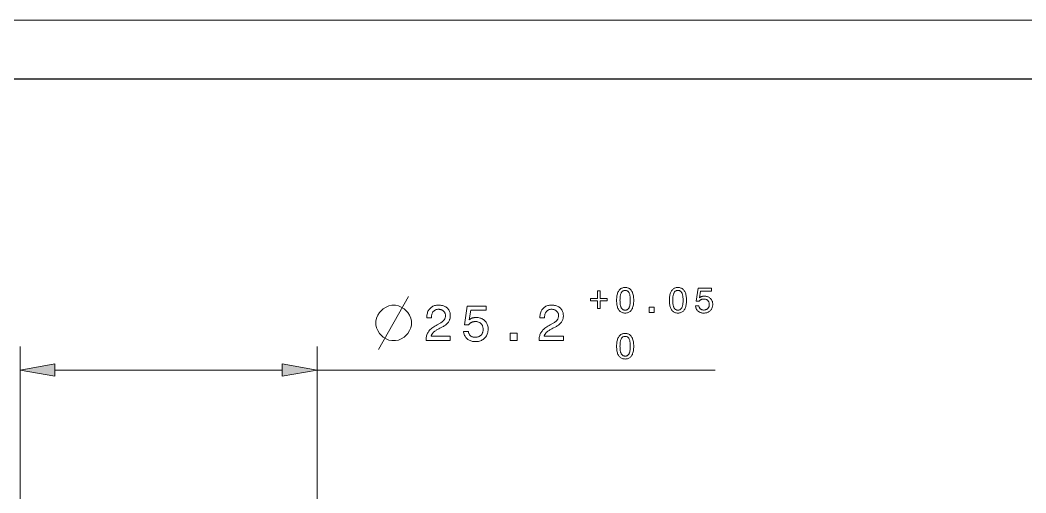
# Model space of a CAD drawing. Extents: x 0 to 297, y 0 to 420.
# Drawn here: x 96.1 to 181.4, y 379.9 to 420 of the extents above; entities that cross this region are included whole.
import ezdxf

# ---------------------------------------------------------------- set-up
doc = ezdxf.new("R2010")
doc.units = 0

msp = doc.modelspace()

# ---------------------------------------------------------------- linework, layer by layer
at = {"color": 7, "lineweight": 13}
for p, q in [((0, 420), (297, 420)), ((121.257, 390.284), (155.033, 390.284))]:
    msp.add_line(p, q, dxfattribs=at)
at = {"color": 7, "lineweight": 30}
msp.add_line((20, 415), (292, 415), dxfattribs=at)
at = {"color": 7, "lineweight": 13, "ltscale": 0.454398}
for p, q in [((96.057, 374.108), (96.057, 392.284)), ((121.257, 374.108), (121.257, 392.284))]:
    msp.add_line(p, q, dxfattribs=at)
at = {"color": 7, "lineweight": 13, "ltscale": 0.482279}
msp.add_line((99.011, 390.284), (118.302, 390.284), dxfattribs=at)
at = {"color": 7, "lineweight": 13}
for points in [[(145.059, 397.021), (145.27, 397.021), (145.27, 396.366), (145.866, 396.366), (145.866, 396.157), (145.27, 396.157), (145.27, 395.501), (145.059, 395.501), (145.059, 396.157), (144.46, 396.157), (144.46, 396.366), (145.059, 396.366)], [(146.675, 396.208), (146.677, 396.312), (146.682, 396.411), (146.692, 396.505), (146.705, 396.594), (146.721, 396.677), (146.742, 396.756), (146.766, 396.829), (146.794, 396.898), (146.826, 396.961), (146.861, 397.019), (146.9, 397.072), (146.942, 397.119), (146.988, 397.161), (147.037, 397.197), (147.089, 397.228), (147.145, 397.253), (147.204, 397.272), (147.267, 397.286), (147.333, 397.295), (147.402, 397.297), (147.472, 397.295), (147.539, 397.286), (147.602, 397.273), (147.661, 397.253), (147.717, 397.228), (147.77, 397.198), (147.819, 397.162), (147.864, 397.121), (147.906, 397.074), (147.945, 397.021), (147.98, 396.964), (148.011, 396.901), (148.038, 396.832), (148.062, 396.759), (148.083, 396.68), (148.099, 396.596), (148.112, 396.507), (148.121, 396.413), (148.127, 396.313), (148.129, 396.208), (148.127, 396.104), (148.121, 396.004), (148.112, 395.91), (148.099, 395.822), (148.083, 395.738), (148.062, 395.659), (148.038, 395.586), (148.011, 395.518), (147.98, 395.456), (147.945, 395.398), (147.906, 395.346), (147.864, 395.299), (147.819, 395.258), (147.77, 395.222), (147.717, 395.192), (147.661, 395.168), (147.602, 395.148), (147.539, 395.135), (147.472, 395.126), (147.402, 395.124), (147.333, 395.126), (147.267, 395.135), (147.204, 395.148), (147.145, 395.168), (147.089, 395.193), (147.037, 395.223), (146.988, 395.259), (146.942, 395.3), (146.9, 395.347), (146.861, 395.4), (146.826, 395.457), (146.794, 395.52), (146.766, 395.588), (146.742, 395.661), (146.721, 395.74), (146.705, 395.823), (146.692, 395.912), (146.682, 396.005), (146.677, 396.104)], [(146.964, 396.208), (146.965, 396.124), (146.968, 396.044), (146.974, 395.969), (146.981, 395.898), (146.991, 395.832), (147.002, 395.771), (147.016, 395.715), (147.032, 395.663), (147.05, 395.616), (147.07, 395.573), (147.093, 395.535), (147.118, 395.5), (147.145, 395.47), (147.175, 395.444), (147.207, 395.422), (147.241, 395.404), (147.278, 395.39), (147.317, 395.38), (147.358, 395.374), (147.402, 395.372), (147.447, 395.374), (147.488, 395.379), (147.528, 395.389), (147.565, 395.403), (147.599, 395.421), (147.631, 395.443), (147.66, 395.469), (147.687, 395.499), (147.712, 395.533), (147.734, 395.571), (147.754, 395.613), (147.771, 395.66), (147.787, 395.712), (147.8, 395.768), (147.812, 395.83), (147.821, 395.896), (147.828, 395.967), (147.834, 396.043), (147.837, 396.123), (147.838, 396.208), (147.837, 396.294), (147.834, 396.375), (147.828, 396.45), (147.821, 396.522), (147.812, 396.588), (147.8, 396.649), (147.787, 396.706), (147.771, 396.758), (147.754, 396.805), (147.734, 396.847), (147.712, 396.885), (147.687, 396.919), (147.66, 396.949), (147.631, 396.975), (147.599, 396.997), (147.565, 397.015), (147.528, 397.029), (147.488, 397.039), (147.447, 397.044), (147.402, 397.047), (147.358, 397.044), (147.317, 397.038), (147.278, 397.028), (147.241, 397.014), (147.207, 396.996), (147.175, 396.974), (147.145, 396.948), (147.118, 396.918), (147.093, 396.883), (147.07, 396.845), (147.05, 396.802), (147.032, 396.755), (147.016, 396.703), (147.002, 396.646), (146.991, 396.585), (146.981, 396.519), (146.974, 396.448), (146.968, 396.373), (146.965, 396.293)], [(151.152, 396.208), (151.154, 396.312), (151.16, 396.411), (151.169, 396.505), (151.182, 396.594), (151.199, 396.677), (151.219, 396.756), (151.243, 396.829), (151.271, 396.898), (151.303, 396.961), (151.338, 397.019), (151.377, 397.072), (151.419, 397.119), (151.465, 397.161), (151.514, 397.197), (151.567, 397.228), (151.623, 397.253), (151.682, 397.272), (151.744, 397.286), (151.81, 397.295), (151.88, 397.297), (151.95, 397.295), (152.016, 397.286), (152.079, 397.273), (152.139, 397.253), (152.195, 397.228), (152.247, 397.198), (152.296, 397.162), (152.342, 397.121), (152.384, 397.074), (152.422, 397.021), (152.457, 396.964), (152.488, 396.901), (152.516, 396.832), (152.54, 396.759), (152.56, 396.68), (152.577, 396.596), (152.589, 396.507), (152.599, 396.413), (152.604, 396.313), (152.606, 396.208), (152.604, 396.104), (152.599, 396.004), (152.589, 395.91), (152.577, 395.822), (152.56, 395.738), (152.54, 395.659), (152.516, 395.586), (152.488, 395.518), (152.457, 395.456), (152.422, 395.398), (152.384, 395.346), (152.342, 395.299), (152.296, 395.258), (152.247, 395.222), (152.195, 395.192), (152.139, 395.168), (152.079, 395.148), (152.016, 395.135), (151.95, 395.126), (151.88, 395.124), (151.81, 395.126), (151.744, 395.135), (151.682, 395.148), (151.623, 395.168), (151.567, 395.193), (151.514, 395.223), (151.465, 395.259), (151.419, 395.3), (151.377, 395.347), (151.338, 395.4), (151.303, 395.457), (151.271, 395.52), (151.243, 395.588), (151.219, 395.661), (151.199, 395.74), (151.182, 395.823), (151.169, 395.912), (151.16, 396.005), (151.154, 396.104)], [(151.442, 396.208), (151.443, 396.124), (151.446, 396.044), (151.451, 395.969), (151.459, 395.898), (151.468, 395.832), (151.48, 395.771), (151.494, 395.715), (151.51, 395.663), (151.528, 395.616), (151.548, 395.573), (151.57, 395.535), (151.595, 395.5), (151.622, 395.47), (151.652, 395.444), (151.684, 395.422), (151.718, 395.404), (151.755, 395.39), (151.794, 395.38), (151.836, 395.374), (151.88, 395.372), (151.924, 395.374), (151.966, 395.379), (152.005, 395.389), (152.042, 395.403), (152.076, 395.421), (152.108, 395.443), (152.138, 395.469), (152.165, 395.499), (152.189, 395.533), (152.211, 395.571), (152.231, 395.613), (152.249, 395.66), (152.264, 395.712), (152.278, 395.768), (152.289, 395.83), (152.299, 395.896), (152.306, 395.967), (152.311, 396.043), (152.314, 396.123), (152.315, 396.208), (152.314, 396.294), (152.311, 396.375), (152.306, 396.45), (152.299, 396.522), (152.289, 396.588), (152.278, 396.649), (152.264, 396.706), (152.249, 396.758), (152.231, 396.805), (152.211, 396.847), (152.189, 396.885), (152.165, 396.919), (152.138, 396.949), (152.108, 396.975), (152.076, 396.997), (152.042, 397.015), (152.005, 397.029), (151.966, 397.039), (151.924, 397.044), (151.88, 397.047), (151.836, 397.044), (151.794, 397.038), (151.755, 397.028), (151.718, 397.014), (151.684, 396.996), (151.652, 396.974), (151.622, 396.948), (151.595, 396.918), (151.57, 396.883), (151.548, 396.845), (151.528, 396.802), (151.51, 396.755), (151.494, 396.703), (151.48, 396.646), (151.468, 396.585), (151.459, 396.519), (151.451, 396.448), (151.446, 396.373), (151.443, 396.293)], [(153.37, 395.732), (153.651, 395.732), (153.657, 395.7), (153.664, 395.669), (153.674, 395.64), (153.685, 395.612), (153.697, 395.586), (153.712, 395.561), (153.728, 395.537), (153.746, 395.515), (153.766, 395.495), (153.787, 395.476), (153.81, 395.458), (153.834, 395.442), (153.86, 395.429), (153.886, 395.417), (153.914, 395.406), (153.943, 395.398), (153.973, 395.392), (154.005, 395.387), (154.037, 395.384), (154.071, 395.383), (154.113, 395.385), (154.152, 395.388), (154.191, 395.395), (154.227, 395.404), (154.262, 395.415), (154.295, 395.43), (154.326, 395.446), (154.356, 395.465), (154.384, 395.487), (154.411, 395.512), (154.435, 395.538), (154.457, 395.566), (154.476, 395.596), (154.493, 395.627), (154.507, 395.66), (154.519, 395.695), (154.528, 395.731), (154.534, 395.769), (154.538, 395.809), (154.539, 395.85), (154.538, 395.892), (154.534, 395.932), (154.528, 395.97), (154.519, 396.007), (154.507, 396.042), (154.493, 396.075), (154.477, 396.107), (154.458, 396.136), (154.436, 396.164), (154.412, 396.191), (154.386, 396.215), (154.358, 396.236), (154.328, 396.255), (154.297, 396.272), (154.264, 396.286), (154.229, 396.297), (154.192, 396.306), (154.154, 396.312), (154.113, 396.316), (154.071, 396.317), (154.047, 396.317), (154.023, 396.316), (154, 396.313), (153.977, 396.31), (153.954, 396.305), (153.932, 396.3), (153.91, 396.294), (153.889, 396.286), (153.868, 396.278), (153.848, 396.269), (153.828, 396.259), (153.808, 396.247), (153.789, 396.235), (153.771, 396.222), (153.753, 396.208), (153.736, 396.193), (153.719, 396.177), (153.703, 396.161), (153.687, 396.143), (153.671, 396.124), (153.431, 396.124), (153.596, 397.237), (154.718, 397.237), (154.718, 396.989), (153.798, 396.989), (153.714, 396.424), (153.73, 396.437), (153.745, 396.449), (153.762, 396.461), (153.779, 396.472), (153.796, 396.482), (153.814, 396.492), (153.833, 396.501), (153.852, 396.51), (153.872, 396.518), (153.892, 396.525), (153.913, 396.531), (153.934, 396.537), (153.955, 396.543), (153.977, 396.547), (153.999, 396.551), (154.022, 396.554), (154.045, 396.556), (154.068, 396.558), (154.092, 396.559), (154.116, 396.56), (154.179, 396.558), (154.24, 396.552), (154.298, 396.542), (154.354, 396.529), (154.407, 396.512), (154.458, 396.49), (154.506, 396.465), (154.552, 396.437), (154.595, 396.404), (154.636, 396.368), (154.673, 396.328), (154.707, 396.286), (154.736, 396.242), (154.762, 396.195), (154.784, 396.146), (154.801, 396.094), (154.815, 396.04), (154.825, 395.984), (154.831, 395.926), (154.833, 395.864), (154.831, 395.8), (154.825, 395.737), (154.814, 395.677), (154.799, 395.62), (154.781, 395.565), (154.758, 395.513), (154.731, 395.463), (154.699, 395.416), (154.664, 395.371), (154.624, 395.329), (154.581, 395.29), (154.535, 395.255), (154.487, 395.224), (154.437, 395.197), (154.384, 395.175), (154.328, 395.156), (154.27, 395.142), (154.209, 395.132), (154.146, 395.126), (154.08, 395.124), (154.022, 395.125), (153.966, 395.13), (153.911, 395.139), (153.859, 395.15), (153.809, 395.165), (153.761, 395.184), (153.714, 395.206), (153.67, 395.231), (153.628, 395.259), (153.588, 395.291), (153.551, 395.326), (153.517, 395.362), (153.486, 395.401), (153.459, 395.442), (153.436, 395.485), (153.416, 395.53), (153.399, 395.577), (153.386, 395.627), (153.377, 395.678)], [(127.907, 395.784), (127.607, 395.784), (127.357, 395.734), (127.107, 395.634), (126.857, 395.484), (126.557, 395.184), (126.407, 394.934), (126.307, 394.684), (126.257, 394.434), (126.257, 394.134), (126.307, 393.884), (126.407, 393.634), (126.557, 393.384), (126.857, 393.084), (127.107, 392.934), (127.357, 392.834), (127.607, 392.784), (127.907, 392.784), (128.157, 392.834), (128.407, 392.934), (128.657, 393.084), (128.957, 393.384), (129.107, 393.634), (129.207, 393.884), (129.257, 394.134), (129.257, 394.434), (129.207, 394.684), (129.107, 394.934), (128.957, 395.184), (128.657, 395.484), (128.407, 395.634), (128.157, 395.734)], [(130.504, 392.784), (130.504, 392.797), (130.506, 392.884), (130.512, 392.969), (130.522, 393.05), (130.537, 393.129), (130.555, 393.205), (130.578, 393.278), (130.605, 393.348), (130.636, 393.415), (130.671, 393.479), (130.71, 393.54), (130.755, 393.599), (130.806, 393.659), (130.864, 393.718), (130.929, 393.778), (131, 393.837), (131.078, 393.896), (131.163, 393.955), (131.254, 394.014), (131.352, 394.073), (131.456, 394.131), (131.712, 394.27), (131.756, 394.296), (131.799, 394.321), (131.838, 394.348), (131.876, 394.375), (131.91, 394.402), (131.943, 394.431), (131.972, 394.46), (132, 394.489), (132.024, 394.519), (132.047, 394.55), (132.067, 394.581), (132.085, 394.614), (132.101, 394.648), (132.114, 394.682), (132.126, 394.718), (132.135, 394.755), (132.143, 394.793), (132.148, 394.832), (132.151, 394.872), (132.152, 394.913), (132.151, 394.96), (132.146, 395.005), (132.137, 395.048), (132.126, 395.089), (132.111, 395.129), (132.093, 395.166), (132.072, 395.202), (132.048, 395.236), (132.02, 395.268), (131.989, 395.298), (131.955, 395.326), (131.919, 395.351), (131.881, 395.373), (131.84, 395.392), (131.798, 395.408), (131.753, 395.421), (131.706, 395.431), (131.657, 395.439), (131.605, 395.443), (131.551, 395.445), (131.498, 395.443), (131.447, 395.437), (131.399, 395.428), (131.352, 395.415), (131.308, 395.398), (131.266, 395.378), (131.227, 395.354), (131.19, 395.326), (131.155, 395.294), (131.122, 395.259), (131.092, 395.221), (131.066, 395.179), (131.042, 395.135), (131.022, 395.088), (131.005, 395.039), (130.99, 394.986), (130.979, 394.931), (130.972, 394.873), (130.967, 394.812), (130.965, 394.749), (130.965, 394.713), (130.573, 394.713), (130.573, 394.774), (130.576, 394.867), (130.584, 394.956), (130.597, 395.041), (130.616, 395.122), (130.641, 395.199), (130.67, 395.273), (130.705, 395.342), (130.746, 395.407), (130.792, 395.468), (130.843, 395.526), (130.899, 395.578), (130.959, 395.626), (131.022, 395.667), (131.09, 395.703), (131.161, 395.734), (131.236, 395.759), (131.315, 395.778), (131.398, 395.792), (131.484, 395.8), (131.575, 395.803), (131.661, 395.801), (131.745, 395.793), (131.825, 395.781), (131.902, 395.764), (131.975, 395.741), (132.045, 395.714), (132.111, 395.682), (132.174, 395.645), (132.234, 395.603), (132.29, 395.556), (132.342, 395.506), (132.389, 395.452), (132.43, 395.395), (132.465, 395.334), (132.495, 395.271), (132.52, 395.205), (132.539, 395.136), (132.552, 395.063), (132.561, 394.988), (132.563, 394.909), (132.562, 394.848), (132.557, 394.788), (132.549, 394.73), (132.538, 394.674), (132.523, 394.618), (132.506, 394.565), (132.485, 394.513), (132.461, 394.463), (132.434, 394.414), (132.403, 394.366), (132.369, 394.32), (132.332, 394.276), (132.292, 394.232), (132.248, 394.19), (132.201, 394.149), (132.15, 394.109), (132.096, 394.071), (132.039, 394.033), (131.978, 393.997), (131.914, 393.963), (131.661, 393.834), (131.591, 393.797), (131.525, 393.76), (131.463, 393.725), (131.405, 393.69), (131.351, 393.655), (131.302, 393.622), (131.256, 393.589), (131.214, 393.557), (131.177, 393.525), (131.143, 393.495), (131.113, 393.464), (131.085, 393.432), (131.059, 393.4), (131.035, 393.367), (131.013, 393.334), (130.993, 393.299), (130.976, 393.264), (130.96, 393.229), (130.947, 393.192), (130.936, 393.155), (132.563, 393.155), (132.563, 392.784)], [(133.685, 393.566), (134.085, 393.566), (134.094, 393.52), (134.105, 393.477), (134.118, 393.435), (134.134, 393.395), (134.152, 393.358), (134.173, 393.322), (134.196, 393.289), (134.222, 393.257), (134.25, 393.228), (134.28, 393.2), (134.313, 393.175), (134.348, 393.153), (134.384, 393.133), (134.422, 393.116), (134.461, 393.102), (134.503, 393.09), (134.546, 393.081), (134.591, 393.074), (134.638, 393.07), (134.686, 393.069), (134.745, 393.071), (134.802, 393.076), (134.857, 393.085), (134.909, 393.098), (134.958, 393.115), (135.006, 393.135), (135.05, 393.159), (135.093, 393.186), (135.133, 393.217), (135.171, 393.252), (135.206, 393.29), (135.237, 393.33), (135.265, 393.373), (135.289, 393.417), (135.309, 393.465), (135.325, 393.514), (135.338, 393.566), (135.347, 393.62), (135.353, 393.676), (135.355, 393.735), (135.353, 393.795), (135.347, 393.852), (135.338, 393.907), (135.326, 393.96), (135.309, 394.009), (135.289, 394.057), (135.266, 394.102), (135.239, 394.144), (135.208, 394.184), (135.173, 394.222), (135.136, 394.256), (135.096, 394.287), (135.053, 394.314), (135.008, 394.338), (134.961, 394.358), (134.911, 394.374), (134.859, 394.387), (134.804, 394.396), (134.746, 394.401), (134.686, 394.403), (134.652, 394.402), (134.618, 394.4), (134.584, 394.397), (134.551, 394.392), (134.519, 394.386), (134.487, 394.378), (134.456, 394.369), (134.426, 394.359), (134.396, 394.347), (134.367, 394.334), (134.338, 394.319), (134.311, 394.303), (134.284, 394.286), (134.257, 394.267), (134.232, 394.247), (134.207, 394.226), (134.183, 394.203), (134.159, 394.179), (134.137, 394.154), (134.115, 394.127), (133.771, 394.127), (134.007, 395.717), (135.61, 395.717), (135.61, 395.362), (134.296, 395.362), (134.176, 394.555), (134.198, 394.574), (134.221, 394.591), (134.244, 394.608), (134.268, 394.624), (134.293, 394.639), (134.319, 394.653), (134.346, 394.666), (134.373, 394.678), (134.401, 394.689), (134.43, 394.699), (134.46, 394.709), (134.49, 394.717), (134.52, 394.725), (134.552, 394.731), (134.583, 394.737), (134.615, 394.741), (134.648, 394.745), (134.681, 394.747), (134.715, 394.748), (134.75, 394.749), (134.84, 394.746), (134.927, 394.738), (135.01, 394.724), (135.09, 394.705), (135.166, 394.68), (135.239, 394.65), (135.308, 394.615), (135.373, 394.574), (135.435, 394.527), (135.493, 394.475), (135.546, 394.418), (135.594, 394.358), (135.636, 394.295), (135.673, 394.228), (135.704, 394.158), (135.729, 394.085), (135.749, 394.008), (135.763, 393.927), (135.771, 393.843), (135.774, 393.756), (135.771, 393.663), (135.762, 393.574), (135.747, 393.489), (135.726, 393.407), (135.7, 393.329), (135.667, 393.254), (135.628, 393.183), (135.583, 393.115), (135.532, 393.051), (135.476, 392.991), (135.414, 392.935), (135.349, 392.885), (135.281, 392.841), (135.208, 392.803), (135.132, 392.771), (135.053, 392.745), (134.97, 392.724), (134.883, 392.709), (134.793, 392.701), (134.699, 392.698), (134.616, 392.7), (134.535, 392.707), (134.458, 392.719), (134.383, 392.736), (134.311, 392.757), (134.242, 392.784), (134.176, 392.815), (134.113, 392.851), (134.053, 392.891), (133.996, 392.937), (133.942, 392.986), (133.894, 393.039), (133.851, 393.094), (133.812, 393.152), (133.778, 393.214), (133.75, 393.278), (133.726, 393.346), (133.707, 393.416), (133.694, 393.49)], [(140.098, 392.784), (140.098, 392.797), (140.1, 392.884), (140.106, 392.969), (140.117, 393.05), (140.131, 393.129), (140.15, 393.205), (140.172, 393.278), (140.199, 393.348), (140.23, 393.415), (140.265, 393.479), (140.305, 393.54), (140.349, 393.599), (140.401, 393.659), (140.459, 393.718), (140.523, 393.778), (140.595, 393.837), (140.673, 393.896), (140.757, 393.955), (140.848, 394.014), (140.946, 394.073), (141.051, 394.131), (141.306, 394.27), (141.351, 394.296), (141.393, 394.321), (141.433, 394.348), (141.47, 394.375), (141.505, 394.402), (141.537, 394.431), (141.567, 394.46), (141.594, 394.489), (141.619, 394.519), (141.641, 394.55), (141.661, 394.581), (141.679, 394.614), (141.695, 394.648), (141.709, 394.682), (141.72, 394.718), (141.73, 394.755), (141.737, 394.793), (141.742, 394.832), (141.746, 394.872), (141.747, 394.913), (141.745, 394.96), (141.74, 395.005), (141.732, 395.048), (141.721, 395.089), (141.706, 395.129), (141.688, 395.166), (141.667, 395.202), (141.642, 395.236), (141.614, 395.268), (141.583, 395.298), (141.55, 395.326), (141.514, 395.351), (141.475, 395.373), (141.435, 395.392), (141.392, 395.408), (141.347, 395.421), (141.3, 395.431), (141.251, 395.439), (141.2, 395.443), (141.146, 395.445), (141.093, 395.443), (141.042, 395.437), (140.993, 395.428), (140.947, 395.415), (140.903, 395.398), (140.861, 395.378), (140.821, 395.354), (140.784, 395.326), (140.749, 395.294), (140.717, 395.259), (140.687, 395.221), (140.66, 395.179), (140.637, 395.135), (140.616, 395.088), (140.599, 395.039), (140.585, 394.986), (140.574, 394.931), (140.566, 394.873), (140.561, 394.812), (140.56, 394.749), (140.56, 394.713), (140.168, 394.713), (140.168, 394.774), (140.17, 394.867), (140.178, 394.956), (140.192, 395.041), (140.211, 395.122), (140.235, 395.199), (140.265, 395.273), (140.3, 395.342), (140.34, 395.407), (140.386, 395.468), (140.438, 395.526), (140.493, 395.578), (140.553, 395.626), (140.617, 395.667), (140.684, 395.703), (140.755, 395.734), (140.83, 395.759), (140.909, 395.778), (140.992, 395.792), (141.079, 395.8), (141.169, 395.803), (141.256, 395.801), (141.339, 395.793), (141.419, 395.781), (141.496, 395.764), (141.569, 395.741), (141.639, 395.714), (141.706, 395.682), (141.769, 395.645), (141.829, 395.603), (141.885, 395.556), (141.937, 395.506), (141.983, 395.452), (142.024, 395.395), (142.06, 395.334), (142.09, 395.271), (142.114, 395.205), (142.133, 395.136), (142.147, 395.063), (142.155, 394.988), (142.158, 394.909), (142.156, 394.848), (142.151, 394.788), (142.143, 394.73), (142.132, 394.674), (142.118, 394.618), (142.1, 394.565), (142.079, 394.513), (142.055, 394.463), (142.028, 394.414), (141.998, 394.366), (141.964, 394.32), (141.927, 394.276), (141.886, 394.232), (141.842, 394.19), (141.795, 394.149), (141.745, 394.109), (141.691, 394.071), (141.633, 394.033), (141.573, 393.997), (141.508, 393.963), (141.255, 393.834), (141.185, 393.797), (141.119, 393.76), (141.058, 393.725), (141, 393.69), (140.946, 393.655), (140.896, 393.622), (140.85, 393.589), (140.809, 393.557), (140.771, 393.525), (140.738, 393.495), (140.708, 393.464), (140.679, 393.432), (140.653, 393.4), (140.629, 393.367), (140.607, 393.334), (140.588, 393.299), (140.57, 393.264), (140.555, 393.229), (140.541, 393.192), (140.53, 393.155), (142.158, 393.155), (142.158, 392.784)], [(149.433, 395.184), (149.433, 395.634), (149.851, 395.634), (149.851, 395.184)], [(137.655, 392.784), (137.655, 393.427), (138.251, 393.427), (138.251, 392.784)], [(146.675, 392.308), (146.677, 392.412), (146.682, 392.511), (146.692, 392.605), (146.705, 392.694), (146.721, 392.777), (146.742, 392.856), (146.766, 392.929), (146.794, 392.998), (146.826, 393.061), (146.861, 393.119), (146.9, 393.172), (146.942, 393.219), (146.988, 393.261), (147.037, 393.297), (147.089, 393.328), (147.145, 393.353), (147.204, 393.372), (147.267, 393.386), (147.333, 393.395), (147.402, 393.397), (147.472, 393.395), (147.539, 393.386), (147.602, 393.373), (147.661, 393.353), (147.717, 393.328), (147.77, 393.298), (147.819, 393.262), (147.864, 393.221), (147.906, 393.174), (147.945, 393.121), (147.98, 393.064), (148.011, 393.001), (148.038, 392.932), (148.062, 392.859), (148.083, 392.78), (148.099, 392.696), (148.112, 392.607), (148.121, 392.513), (148.127, 392.413), (148.129, 392.308), (148.127, 392.204), (148.121, 392.104), (148.112, 392.01), (148.099, 391.922), (148.083, 391.838), (148.062, 391.759), (148.038, 391.686), (148.011, 391.618), (147.98, 391.556), (147.945, 391.498), (147.906, 391.446), (147.864, 391.399), (147.819, 391.358), (147.77, 391.322), (147.717, 391.292), (147.661, 391.267), (147.602, 391.248), (147.539, 391.235), (147.472, 391.226), (147.402, 391.224), (147.333, 391.226), (147.267, 391.235), (147.204, 391.248), (147.145, 391.268), (147.089, 391.293), (147.037, 391.323), (146.988, 391.359), (146.942, 391.4), (146.9, 391.447), (146.861, 391.5), (146.826, 391.557), (146.794, 391.62), (146.766, 391.688), (146.742, 391.761), (146.721, 391.84), (146.705, 391.923), (146.692, 392.012), (146.682, 392.105), (146.677, 392.204)], [(146.964, 392.308), (146.965, 392.224), (146.968, 392.144), (146.974, 392.069), (146.981, 391.998), (146.991, 391.932), (147.002, 391.871), (147.016, 391.815), (147.032, 391.763), (147.05, 391.716), (147.07, 391.673), (147.093, 391.635), (147.118, 391.6), (147.145, 391.57), (147.175, 391.544), (147.207, 391.522), (147.241, 391.504), (147.278, 391.49), (147.317, 391.48), (147.358, 391.474), (147.402, 391.471), (147.447, 391.474), (147.488, 391.479), (147.528, 391.489), (147.565, 391.503), (147.599, 391.521), (147.631, 391.543), (147.66, 391.569), (147.687, 391.599), (147.712, 391.633), (147.734, 391.671), (147.754, 391.713), (147.771, 391.76), (147.787, 391.812), (147.8, 391.868), (147.812, 391.93), (147.821, 391.996), (147.828, 392.067), (147.834, 392.143), (147.837, 392.223), (147.838, 392.308), (147.837, 392.394), (147.834, 392.475), (147.828, 392.55), (147.821, 392.622), (147.812, 392.688), (147.8, 392.749), (147.787, 392.806), (147.771, 392.858), (147.754, 392.905), (147.734, 392.947), (147.712, 392.985), (147.687, 393.019), (147.66, 393.049), (147.631, 393.075), (147.599, 393.097), (147.565, 393.115), (147.528, 393.129), (147.488, 393.139), (147.447, 393.145), (147.402, 393.146), (147.358, 393.144), (147.317, 393.138), (147.278, 393.128), (147.241, 393.114), (147.207, 393.096), (147.175, 393.074), (147.145, 393.048), (147.118, 393.018), (147.093, 392.983), (147.07, 392.945), (147.05, 392.902), (147.032, 392.855), (147.016, 392.803), (147.002, 392.746), (146.991, 392.685), (146.981, 392.619), (146.974, 392.548), (146.968, 392.473), (146.965, 392.393)], [(99.011, 390.805), (96.057, 390.284), (99.011, 389.763)], [(118.302, 389.763), (121.257, 390.284), (118.302, 390.805)]]:
    msp.add_lwpolyline(points, close=True, dxfattribs=at)
msp.add_lwpolyline([(126.457, 392.034), (128.157, 395.034), (129.007, 396.534)], dxfattribs=at)
for points in [[(99.011, 390.805), (96.057, 390.284), (99.011, 390.805), (99.011, 389.763)], [(118.302, 389.763), (121.257, 390.284), (118.302, 389.763), (118.302, 390.805)]]:
    msp.add_solid(points, dxfattribs=at)

doc.saveas('drawing.dxf')
